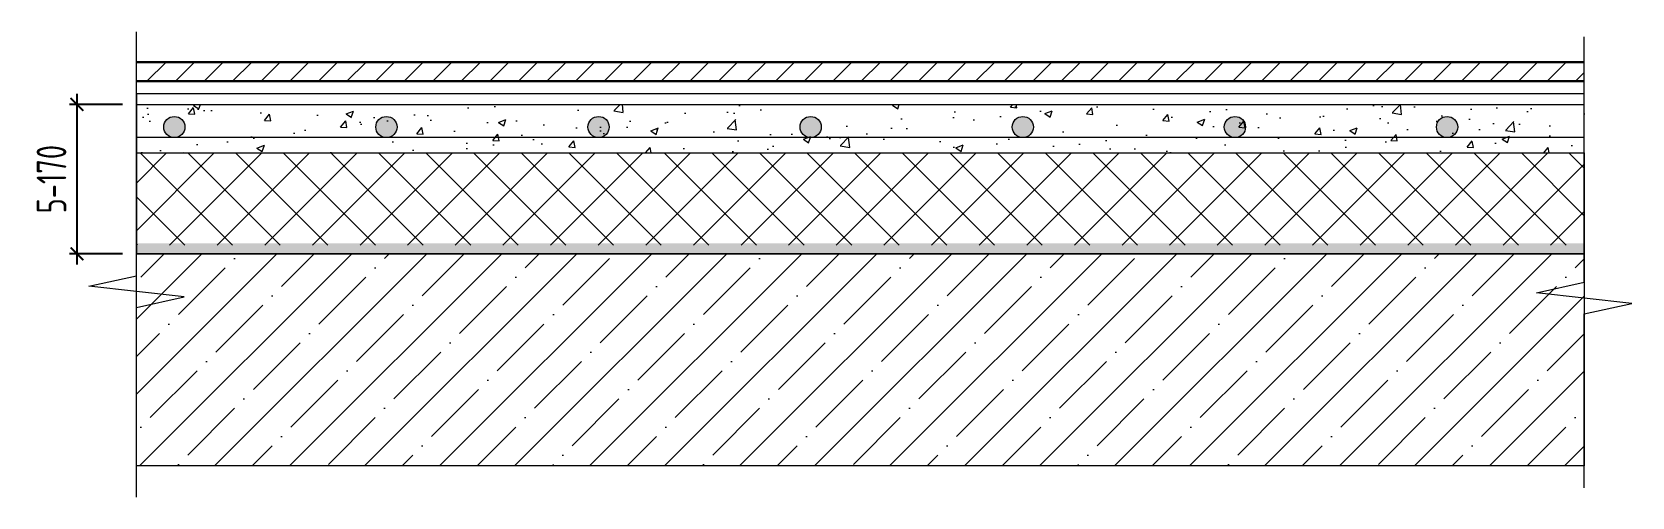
# Model space of a CAD drawing. Header units: millimetres. Extents: x -542032 to 558829, y -28615 to 266565.
# Drawn here: x -522999 to -515456, y 44616 to 46811 of the extents above; entities that cross this region are included whole.
import ezdxf

# ---------------------------------------------------------------- set-up
doc = ezdxf.new("R2010")
doc.units = ezdxf.units.MM
doc.layers.add('АР_Перегородки кирпич штрих', color=7, linetype='Continuous')
doc.layers.add('АР_Плита', color=220, linetype='Continuous')
for name, color, linetype, lineweight in [('АР_Размеры дверей', 15, 'Continuous', 0), ('АР_Тонкие', 250, 'Continuous', 0), ('АР_Штриховка', 252, 'Continuous', 0)]:
    doc.layers.add(name, color=color, linetype=linetype, lineweight=lineweight)
doc.styles.add('ISOCPEUR', font='isocpeur.ttf', dxfattribs={"width": 0.7})
doc.dimstyles.new('R_50', dxfattribs={"dimtxt": 140, "dimasz": 60, "dimexe": 50, "dimexo": 50, "dimgap": 50, "dimtad": 1, "dimdec": 0, "dimrnd": 5, "dimzin": 0, "dimdsep": 46, "dimtxsty": 'ISOCPEUR', "dimblk": 'ARCHTICK', "dimcen": 50, "dimdle": 50, "dimclrd": 256, "dimclre": 256, "dimclrt": 256, "dimadec": 0, "dimazin": 0, "dimtfac": 2, "dimtdec": 0, "dimtofl": 0, "dimtmove": 1, "dimatfit": 3, "dimfxl": 1, "dimtvp": 3, "dimtfill": 1, "dimtolj": 1, "dimtzin": 0, "dimarcsym": 0})

# ---------------------------------------------------------------- blocks, each defined once
blk = doc.blocks.new('*U37')
at = {"color": 8}
blk.add_lwpolyline([(0, -6.699), (0, 1.502), (2.25, 2.002), (-2.25, 2.502), (0, 3.002), (0, 14.576)], dxfattribs=at)
blk = doc.blocks.new('*U31')
at = {"color": 8}
blk.add_lwpolyline([(0, -6.506), (0, 2.443), (2.25, 2.943), (-2.25, 3.443), (0, 3.943), (0, 15.447)], dxfattribs=at)
blk = doc.blocks.new('Арматура_D-10')
at = {"layer": 'АР_Перегородки кирпич штрих', "transparency": 33554687}
h = blk.add_hatch(color=256, dxfattribs=at)
h.set_gradient(color2=(0, 0, 0), tint=1, name='SPHERICAL')
h.paths.add_polyline_path([(-59078.57, 235102.41, 1), (-59088.57, 235102.41, 1)])
at = {"layer": 'АР_Тонкие'}
blk.add_circle((-59083.57, 235102.41), 5, dxfattribs=at)
blk = doc.blocks.new('_ArchTick')
at = {"color": 0, "linetype": 'ByBlock', "const_width": 0.15}
blk.add_lwpolyline([(-0.5, -0.5), (0.5, 0.5)], dxfattribs=at)
blk = doc.blocks.new('*D123')
at = {"layer": 'Defpoints', "color": 0, "transparency": 16777216}
for p in [(-522522.7, 46469), (-522522.7, 45763.3)]:
    blk.add_point(p, dxfattribs=at)
at = {"layer": 'АР_Размеры дверей', "lineweight": -2, "transparency": 16777216}
for p, q in [((-522572.7, 46469), (-522836.8, 46469)), ((-522786.8, 46519), (-522786.8, 45713.3)), ((-522572.7, 45763.3), (-522836.8, 45763.3))]:
    blk.add_line(p, q, dxfattribs=at)
at = {"layer": 'АР_Размеры дверей', "lineweight": -2, "transparency": 16777216, "xscale": 60, "yscale": 60, "zscale": 60}
for p, rotation in [((-522786.8, 46469), 90), ((-522786.8, 45763.3), 270)]:
    blk.add_blockref('_ArchTick', p, dxfattribs=dict(at, rotation=rotation))
at = {"layer": 'АР_Размеры дверей', "transparency": 16777216, "insert": (-522906.8, 46116.1), "char_height": 140, "width": 708.7, "attachment_point": 5, "rotation": 90, "style": 'ISOCPEUR', "bg_fill": 3, "box_fill_scale": 1.1, "bg_fill_color": 256, "bg_fill_true_color": 13158600, "bg_fill_transparency": 0}
blk.add_mtext('\\A1;5-170', dxfattribs=at)
at = {"layer": 'Defpoints', "color": 0, "transparency": 16777216}
blk.add_point((-522786.8, 45763.3), dxfattribs=at)

msp = doc.modelspace()

# ---------------------------------------------------------------- hatches: boundary and pattern name
at = {"layer": 'АР_Штриховка', "lineweight": 5, "true_color": 0x939598}
h = msp.add_hatch(dxfattribs=at)
h.set_pattern_fill('ANSI31', color=252, scale=30)
h.set_pattern_definition([(45, (-1228901.63, -2131101.125), (-67.351921, 67.351921), [])])
h.paths.add_polyline_path([(-515681.1, 46669), (-522506.5, 46669), (-522506.5, 46579), (-515681.1, 46579)])
at = {"layer": 'АР_Штриховка', "ltscale": 100, "true_color": 0x000000}
h = msp.add_hatch(dxfattribs=at)
h.set_pattern_fill('AR-CONC', color=18, scale=50, style=0)
h.set_pattern_definition([(50, (-5200836.66, 778409.92), (358.630091, -31.376067), [37.5, -412.5]), (355, (-5200836.66, 778409.92), (-69.375667, 376.096067), [30, -330]), (100.4514445, (-5200806.78, 778407.3), (289.254423, 344.719995), [31.870096, -350.571056]), (46.1842, (-5200836.66, 778509.92), (533.620665, -82.75964), [56.25, -618.75]), (96.635635, (-5200792.2, 778503.03), (467.33097, 487.0593), [47.80517, -525.85688]), (351.184164, (-5200836.66, 778509.9), (467.33097, 487.0593), [45, -495]), (21, (-5200786.66, 778484.92), (298.453526, -201.309445), [37.5, -412.5]), (326, (-5200786.66, 778484.92), (121.657666, 362.575023), [30, -330]), (71.451445, (-5200761.8, 778468.15), (420.111188, 161.265576), [31.870095, -350.571056]), (37.5, (-5200836.66, 778409.92), (6.0799277, 166.446927), [0, -326, 0, -335, 0, -331.25]), (7.5, (-5200836.66, 778409.92), (131.534769, 197.205856), [0, -191, 0, -318.5, 0, -126.25]), (327.5, (-5200948.16, 778409.92), (266.911218, -11.277436), [0, -125, 0, -390, 0, -517.5]), (317.5, (-5200998.16, 778409.92), (291.593085, 50.052491), [0, -162.5, 0, -259, 0, -367.5])])
h.paths.add_polyline_path([(-515681.1, 46469), (-522506.5, 46469), (-522506.5, 46239.6), (-515681.1, 46239.6)])
h = msp.add_hatch(dxfattribs=at)
h.set_pattern_fill('ANSI35', color=18, scale=1000, style=0)
h.set_pattern_definition([(45, (-5200836.66, 778259.92), (-176.776695, 176.776695), []), (45, (-5200659.9, 778259.92), (-176.776695, 176.776695), [312.5, -62.5, 0, -62.5])])
h.paths.add_polyline_path([(-515681.1, 45763.3), (-522506.5, 45763.3), (-522506.5, 44763.3), (-515681.1, 44763.3)])

# ---------------------------------------------------------------- linework, layer by layer
at = {"layer": 'АР_Плита', "color": 18, "lineweight": 5, "ltscale": 100, "true_color": 0x000000}
msp.add_lwpolyline([(-522506.5, 45763.3), (-515681.1, 45763.3), (-515681.1, 44763.3), (-522506.5, 44763.3)], close=True, dxfattribs=at)
at = {"layer": 'АР_Тонкие', "lineweight": 30}
for p, q in [((-522506.5, 46669), (-515681.1, 46669)), ((-522506.5, 46579), (-515681.1, 46579))]:
    msp.add_line(p, q, dxfattribs=at)
at = {"layer": 'АР_Тонкие'}
msp.add_lwpolyline([(-522506.5, 45763.3), (-515681.1, 45763.3), (-515681.1, 46519), (-522506.5, 46519)], close=True, dxfattribs=at)
for points in [[(-522506.5, 46469), (-515681.1, 46469)], [(-515681.1, 46312), (-522506.5, 46312)]]:
    msp.add_lwpolyline(points, dxfattribs=at)

# ---------------------------------------------------------------- block references
for name, p, xscale, yscale, zscale in [('*U31', (-522506.5, 45266.2), 100, 100, 100), ('*U37', (-515681.1, 45329.7), 100, 100, 100), ('Арматура_D-10', (68507.8, -2304662.1), 10, 10, 10), ('Арматура_D-10', (69507.8, -2304662.1), 10, 10, 10), ('Арматура_D-10', (70507.8, -2304662.1), 10, 10, 10), ('Арматура_D-10', (71507.8, -2304662.1), 10, 10, 10), ('Арматура_D-10', (72507.8, -2304662.1), 10, 10, 10), ('Арматура_D-10', (73507.8, -2304662.1), 10, 10, 10), ('Арматура_D-10', (74507.8, -2304662.1), 10, 10, 10)]:
    msp.add_blockref(name, p, dxfattribs=dict(at, xscale=xscale, yscale=yscale, zscale=zscale))

# ---------------------------------------------------------------- next in the draw order: dimensions: what is measured, and where the dimension line sits
at = {"layer": 'АР_Размеры дверей'}
dim = msp.add_linear_dim(base=(-522786.8, 45763.3), p1=(-522522.7, 46469), p2=(-522522.7, 45763.3), angle=90, text='5-170', dimstyle='R_50', override={"dimpost": '\\X'}, dxfattribs=at)
dim.commit()
dim.dimension.update_dxf_attribs({"geometry": '*D123', "text_midpoint": (-522906.8, 46116.1)})

# ---------------------------------------------------------------- next in the draw order: hatches: boundary and pattern name
at = {"layer": 'АР_Перегородки кирпич штрих', "transparency": 33554687}
msp.add_hatch(color=256, dxfattribs=at).paths.add_polyline_path([(-522506.5, 45813.3), (-522506.5, 45763.3), (-515681.1, 45763.3), (-515681.1, 45813.3)])
at = {"layer": 'АР_Штриховка', "ltscale": 100, "true_color": 0x000000}
h = msp.add_hatch(dxfattribs=at)
h.set_pattern_fill('ANSI37', color=18, scale=50, style=0)
h.set_pattern_definition([(45, (0, -47441.83), (-112.2532, 112.2532), []), (135, (0, -47441.83), (-112.2532, -112.2532), [])])
h.paths.add_polyline_path([(-522506.5, 46239.6), (-515681.1, 46239.6), (-515681.1, 45804.4), (-522506.5, 45804.4)])

# ---------------------------------------------------------------- next in the draw order: linework, layer by layer
at = {"layer": 'АР_Тонкие'}
msp.add_lwpolyline([(-522506.5, 46239.6), (-515681.1, 46239.6), (-515681.1, 45763.3), (-522506.5, 45763.3)], close=True, dxfattribs=at)

doc.saveas('drawing.dxf')
